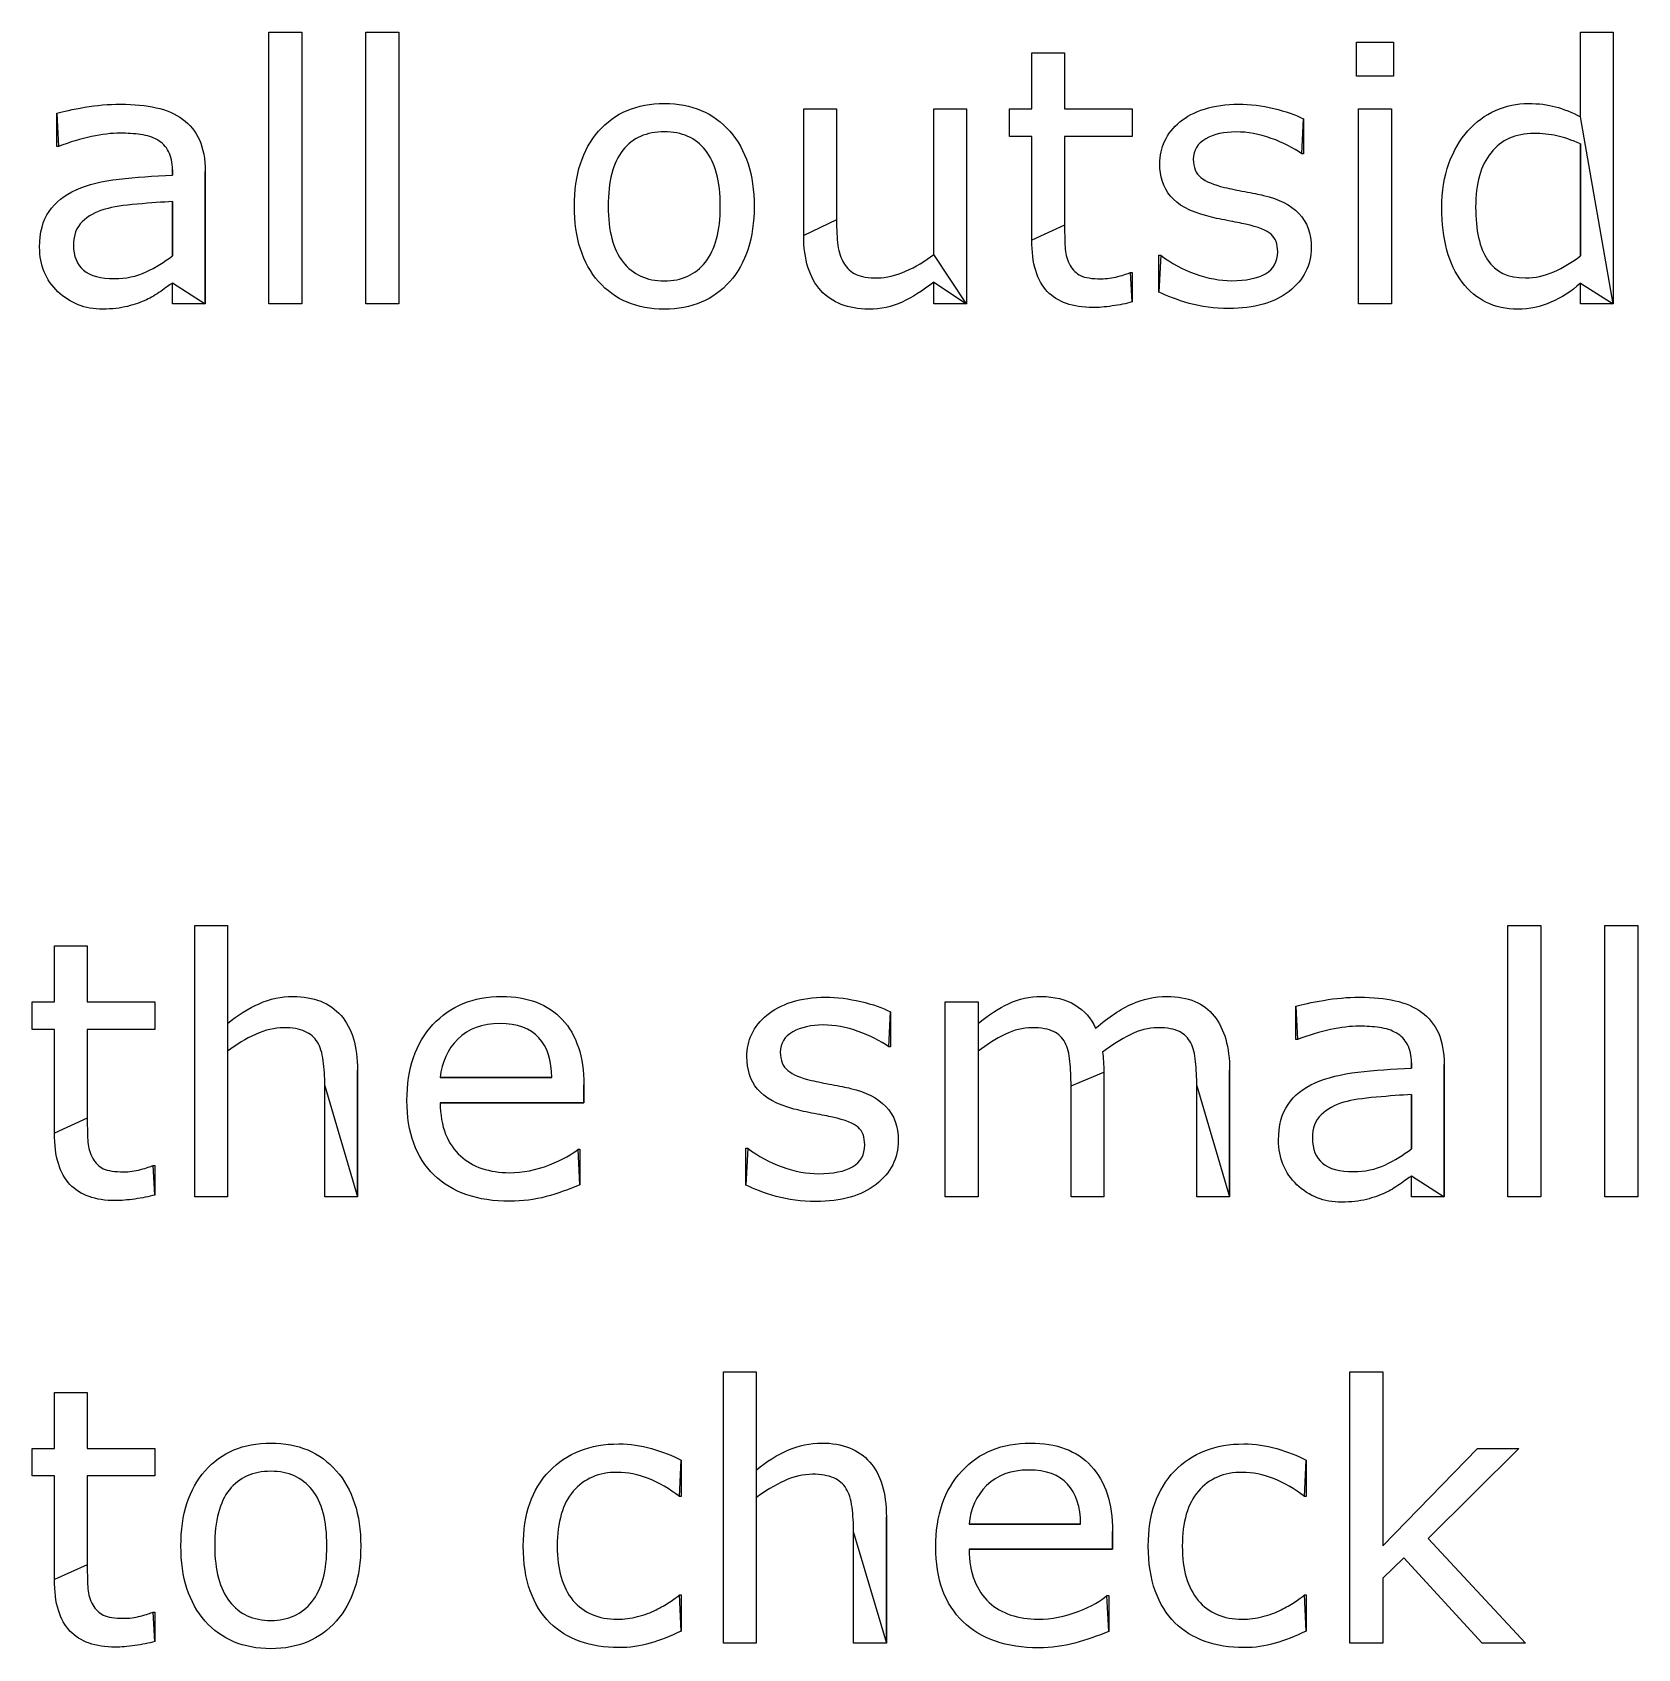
# Model space of a CAD drawing. Extents: x 90 to 629, y 114 to 572.
# Drawn here: x 419.4 to 473.4, y 516 to 570.3 of the extents above; entities that cross this region are included whole.
import ezdxf

# ---------------------------------------------------------------- set-up
doc = ezdxf.new("R2010")
doc.units = 0
doc.layers.add('Layer_1', color=7, linetype='CONTINUOUS')

msp = doc.modelspace()

# ---------------------------------------------------------------- linework, layer by layer
at = {"layer": 'Layer_1', "color": 7}
for points in [[(428.484768, 561.206055), (427.3832, 561.206055), (427.3832, 570.323243), (428.484768, 570.323243), (428.484768, 561.206055), (428.484768, 561.206055)], [(431.742576, 561.206055), (430.641016, 561.206055), (430.641016, 570.323243), (431.742576, 570.323243), (431.742576, 561.206055), (431.742576, 561.206055)], [(471.445704, 567.487305), (471.445704, 570.323243), (472.547264, 570.323243), (472.547264, 561.206055), (472.547264, 561.206055)], [(453.012112, 563.344726), (453.012112, 566.825195), (452.267968, 566.825195), (452.267968, 567.750975), (453.012112, 567.750975), (453.012112, 569.631835), (454.113672, 569.631835), (454.113672, 567.750975), (456.387112, 567.750975), (456.387112, 566.825195), (454.113672, 566.825195), (454.113672, 563.842772)], [(465.164456, 568.84668), (463.922264, 568.84668), (463.922264, 569.989259), (465.164456, 569.989259), (465.164456, 568.84668), (465.164456, 568.84668)], [(420.3168, 566.491208), (420.25824, 566.491208), (420.25824, 567.610349)], [(445.348048, 563.502931), (445.348048, 567.750977), (446.449608, 567.750977), (446.449608, 564.024415)], [(449.719144, 562.864259), (449.719144, 567.750977), (450.820704, 567.750977), (450.820704, 561.206055), (450.820704, 561.206055)], [(465.094136, 561.206055), (463.992568, 561.206055), (463.992568, 567.750977), (465.094136, 567.750977), (465.094136, 561.206055), (465.094136, 561.206055)], [(462.140984, 567.416993), (462.140984, 566.239259), (462.082424, 566.239259)], [(471.445704, 562.817383), (471.445704, 566.573243)], [(424.142968, 565.530274), (424.142968, 565.700196)], [(425.238712, 565.647459), (425.238712, 561.206052), (425.238672, 561.206055)], [(424.142968, 562.817383), (424.142968, 564.639649)], [(442.547264, 564.475587), (442.547264, 564.475587)], [(443.683984, 564.475587), (443.683984, 564.475587)], [(462.398832, 563.092774), (462.398832, 563.092774)], [(424.142968, 562.817383), (424.142968, 562.817383)], [(457.283592, 561.598633), (457.283592, 562.834962), (457.342152, 562.834962)], [(471.445704, 562.817379), (471.445704, 562.817383)], [(456.328512, 562.254878), (456.387152, 562.254878), (456.387152, 561.264643), (456.387112, 561.264649)], [(425.238672, 561.206055), (424.142968, 561.206055), (424.142968, 561.903321)], [(450.820704, 561.206055), (449.719144, 561.206055), (449.719144, 561.932618)], [(472.547264, 561.206055), (471.445704, 561.206055), (471.445704, 561.891602)], [(425.98868, 536.092774), (425.98868, 531.206055), (424.88712, 531.206055), (424.88712, 540.323243), (425.98868, 540.323243), (425.98868, 537.024415)], [(470.109768, 531.206055), (469.0082, 531.206055), (469.0082, 540.323243), (470.109768, 540.323243), (470.109768, 531.206055), (470.109768, 531.206055)], [(473.367576, 531.206055), (472.266016, 531.206055), (472.266016, 540.323243), (473.367576, 540.323243), (473.367576, 531.206055), (473.367576, 531.206055)], [(420.176168, 533.344726), (420.176168, 536.825195), (419.432032, 536.825195), (419.432032, 537.750975), (420.176168, 537.750975), (420.176168, 539.631835), (421.277736, 539.631835), (421.277736, 537.750975), (423.551168, 537.750975), (423.551168, 536.825195), (421.277736, 536.825195), (421.277736, 533.842772)], [(451.20732, 536.092774), (451.20732, 531.206055), (450.105752, 531.206055), (450.105752, 537.750977), (451.20732, 537.750977), (451.20732, 537.024415)], [(461.9418, 536.491208), (461.88324, 536.491208), (461.88324, 537.610349)], [(448.265984, 537.416993), (448.265984, 536.239259), (448.207424, 536.239259)], [(430.359776, 535.454102), (430.359776, 531.206055), (430.359768, 531.206055)], [(455.431952, 535.395508), (455.431952, 531.206055), (454.330392, 531.206055), (454.330392, 534.932618)], [(459.656536, 535.454102), (459.656536, 531.206055), (459.65664, 531.206055)], [(465.767968, 535.530274), (465.767968, 535.700196)], [(466.863712, 535.647459), (466.863712, 531.206052), (466.863672, 531.206055)], [(430.359768, 531.206055), (429.2582, 531.206055), (429.2582, 534.932618)], [(433.137112, 535.208008), (436.887112, 535.208008), (436.887112, 535.208008)], [(437.959416, 534.961915), (437.959416, 534.364259), (437.959376, 534.364259)], [(459.65664, 531.206055), (458.55508, 531.206055), (458.55508, 534.932618)], [(437.959376, 534.364259), (433.137112, 534.364259)], [(465.767968, 532.817383), (465.767968, 534.639649)], [(437.771872, 532.805665), (437.830512, 532.805665), (437.830512, 531.604493)], [(443.408592, 531.598633), (443.408592, 532.834962), (443.467152, 532.834962)], [(448.523832, 533.092774), (448.523832, 533.092774)], [(465.767968, 532.817383), (465.767968, 532.817383)], [(423.492584, 532.254886), (423.551144, 532.254886), (423.551144, 531.264651), (423.551168, 531.264649)], [(466.863672, 531.206055), (465.767968, 531.206055), (465.767968, 531.903321)], [(443.754312, 521.092774), (443.754312, 516.206055), (442.652752, 516.206055), (442.652752, 525.323243), (443.754312, 525.323243), (443.754312, 522.024415)], [(469.594144, 516.206055), (468.141016, 516.206055), (465.516016, 519.07129), (464.801168, 518.391602), (464.801168, 516.206055), (463.699608, 516.206055), (463.699608, 525.323243), (464.801168, 525.323243), (464.801168, 519.475587), (467.982816, 522.750977), (469.371488, 522.750977), (466.330472, 519.727539), (469.594144, 516.206055), (469.594144, 516.206055)], [(420.176168, 518.344726), (420.176168, 521.825195), (419.432032, 521.825195), (419.432032, 522.750975), (420.176168, 522.750975), (420.176168, 524.631835), (421.277736, 524.631835), (421.277736, 522.750975), (423.551168, 522.750975), (423.551168, 521.825195), (421.277736, 521.825195), (421.277736, 518.842772)], [(441.234768, 522.358399), (441.234768, 521.13379), (441.176128, 521.13379)], [(462.234768, 522.358399), (462.234768, 521.13379), (462.176128, 521.13379)], [(448.125408, 520.454102), (448.125408, 516.206055), (448.125392, 516.206055)], [(450.902736, 520.208008), (454.652736, 520.208008), (454.652736, 520.208008)], [(448.125392, 516.206055), (447.023832, 516.206055), (447.023832, 519.932618)], [(455.72504, 519.961915), (455.72504, 519.364259), (455.725, 519.364259)], [(429.328512, 519.475587), (429.328512, 519.475587)], [(430.465232, 519.475587), (430.465232, 519.475587)], [(455.725, 519.364259), (450.902736, 519.364259)], [(441.176128, 517.829102), (441.234768, 517.829102), (441.234768, 516.616211), (441.234768, 516.616211)], [(455.537496, 517.805665), (455.596136, 517.805665), (455.596136, 516.604493)], [(462.176128, 517.829102), (462.234768, 517.829102), (462.234768, 516.616211), (462.234768, 516.616211)], [(423.492584, 517.254886), (423.551144, 517.254886), (423.551144, 516.264651), (423.551168, 516.264649)]]:
    msp.add_lwpolyline(points, close=True, dxfattribs=at)
for points in [[(420.25824, 567.610349), (420.473088, 567.668943), (420.783635, 567.733396), (421.18988, 567.803708)], [(421.18988, 567.803708), (421.596131, 567.874021), (421.996523, 567.909177), (422.391056, 567.909177)], [(422.391056, 567.909177), (422.851995, 567.909177), (423.252384, 567.870115), (423.592224, 567.79199)], [(423.592224, 567.79199), (423.935979, 567.717771), (424.232856, 567.588865), (424.482856, 567.405271)], [(438.457424, 567.000977), (439.004299, 567.622071), (439.740627, 567.932618), (440.666408, 567.932618)], [(440.666408, 567.932618), (441.584376, 567.932618), (442.316797, 567.622071), (442.863672, 567.000977)], [(457.986688, 567.311524), (458.205435, 567.495118), (458.482779, 567.639649), (458.81872, 567.745118)], [(458.81872, 567.745118), (459.15856, 567.854493), (459.537467, 567.90918), (459.95544, 567.90918)], [(459.95544, 567.90918), (460.346064, 567.90918), (460.740595, 567.860352), (461.139032, 567.762696)], [(461.139032, 567.762696), (461.541373, 567.668946), (461.875357, 567.553711), (462.140984, 567.416993)], [(467.666408, 567.018555), (467.932029, 567.31543), (468.240621, 567.541992), (468.592184, 567.698243)], [(468.592184, 567.698243), (468.947656, 567.854493), (469.314845, 567.932618), (469.693752, 567.932618)], [(469.693752, 567.932618), (470.037501, 567.932618), (470.342189, 567.895508), (470.607816, 567.82129)], [(470.607816, 567.82129), (470.873437, 567.750977), (471.152733, 567.639649), (471.445704, 567.487305)], [(422.38516, 566.936521), (422.096093, 566.936521), (421.773827, 566.897458), (421.41836, 566.819333)], [(423.070704, 566.889649), (422.851952, 566.920897), (422.623437, 566.936521), (422.38516, 566.936521)], [(423.6332, 566.708008), (423.476955, 566.797852), (423.289456, 566.858399), (423.070704, 566.889649)], [(424.482856, 567.405271), (424.728947, 567.225583), (424.916445, 566.993161), (425.045352, 566.708005)], [(437.642968, 564.475587), (437.642968, 565.541993), (437.914453, 566.38379), (438.457424, 567.000977)], [(440.666408, 566.983399), (440.068749, 566.983399), (439.603904, 566.776368), (439.271872, 566.362305)], [(442.049216, 566.362305), (441.717184, 566.776368), (441.256248, 566.983399), (440.666408, 566.983399)], [(442.863672, 567.000977), (443.410547, 566.38379), (443.683984, 565.541993), (443.683984, 564.475587)], [(457.47692, 566.672852), (457.5902, 566.911133), (457.760123, 567.124024), (457.986688, 567.311524)], [(459.87344, 566.977539), (459.471093, 566.977539), (459.131248, 566.899415), (458.853904, 566.743165)], [(461.057032, 566.760743), (460.654685, 566.905274), (460.260155, 566.977539), (459.87344, 566.977539)], [(467.021872, 565.911133), (467.182032, 566.344727), (467.396877, 566.713868), (467.666408, 567.018555)], [(469.881248, 566.924801), (469.264064, 566.924801), (468.783595, 566.709957), (468.43984, 566.28027)], [(470.648832, 566.848633), (470.414453, 566.899412), (470.158592, 566.924801), (469.881248, 566.924801)], [(421.41836, 566.819333), (421.062893, 566.745114), (420.695707, 566.635739), (420.3168, 566.491208)], [(424.0082, 566.32129), (423.922264, 566.485352), (423.797264, 566.614258), (423.6332, 566.708008)], [(425.045352, 566.708005), (425.174259, 566.422849), (425.238712, 566.069333), (425.238712, 565.647459)], [(439.271872, 566.362305), (438.943749, 565.952149), (438.779688, 565.323243), (438.779688, 564.475587)], [(442.547264, 564.475587), (442.547264, 565.323243), (442.381248, 565.952149), (442.049216, 566.362305)], [(457.312856, 565.911133), (457.312856, 566.180665), (457.367544, 566.434571), (457.47692, 566.672852)], [(458.853904, 566.743165), (458.57656, 566.590821), (458.437888, 566.362305), (458.437888, 566.057618)], [(462.082424, 566.239259), (461.801171, 566.446289), (461.459373, 566.620117), (461.057032, 566.760743)], [(471.445704, 566.573243), (471.148829, 566.706055), (470.883205, 566.797852), (470.648832, 566.848633)], [(424.142968, 565.700196), (424.142968, 565.950196), (424.098045, 566.157227), (424.0082, 566.32129)], [(457.67028, 564.82129), (457.431997, 565.118164), (457.312856, 565.481445), (457.312856, 565.911133)], [(458.437888, 566.057618), (458.437888, 565.788087), (458.521872, 565.584961), (458.68984, 565.448243)], [(466.787496, 564.428711), (466.787496, 564.983399), (466.865621, 565.477539), (467.021872, 565.911133)], [(468.43984, 566.28027), (468.096091, 565.850582), (467.924216, 565.241207), (467.924216, 564.452145)], [(420.908592, 565.032227), (421.307029, 565.208009), (421.785547, 565.327149), (422.344144, 565.389649)], [(422.344144, 565.389649), (422.902736, 565.452149), (423.502344, 565.499024), (424.142968, 565.530274)], [(458.68984, 565.448243), (458.853904, 565.311524), (459.119531, 565.200196), (459.48672, 565.114259)], [(419.994528, 564.305665), (420.209376, 564.614259), (420.514064, 564.856446), (420.908592, 565.032227)], [(458.894888, 564.153321), (458.320669, 564.305664), (457.912467, 564.528321), (457.67028, 564.82129)], [(459.48672, 565.114259), (459.689845, 565.067384), (459.916408, 565.020509), (460.166408, 564.973633)], [(460.166408, 564.973633), (460.420312, 564.926758), (460.631248, 564.88379), (460.799216, 564.844727)], [(460.799216, 564.844727), (461.310939, 564.72754), (461.705472, 564.526368), (461.982816, 564.241211)], [(419.678128, 563.104493), (419.678128, 563.600586), (419.783595, 564.000977), (419.994528, 564.305665)], [(421.875392, 564.381836), (421.558987, 564.291992), (421.303128, 564.151368), (421.107816, 563.959962)], [(422.953512, 564.551759), (422.500392, 564.512697), (422.141019, 564.456056), (421.875392, 564.381836)], [(424.142968, 564.639649), (423.807032, 564.620118), (423.410547, 564.590821), (422.953512, 564.551759)], [(438.457424, 561.950196), (437.914453, 562.567383), (437.642968, 563.40918), (437.642968, 564.475587)], [(438.779688, 564.475587), (438.779688, 563.655274), (438.945704, 563.032227), (439.277736, 562.606446)], [(442.04336, 562.600587), (442.379296, 563.022462), (442.547264, 563.647462), (442.547264, 564.475587)], [(443.683984, 564.475587), (443.683984, 563.40918), (443.410547, 562.567383), (442.863672, 561.950196)], [(461.982816, 564.241211), (462.26016, 563.952149), (462.398832, 563.569336), (462.398832, 563.092774)], [(467.473048, 561.926759), (467.016013, 562.528321), (466.787496, 563.362305), (466.787496, 564.428711)], [(467.924216, 564.452145), (467.924216, 563.674801), (468.057029, 563.083004), (468.322656, 562.676755)], [(421.107816, 563.959962), (420.912499, 563.772461), (420.81484, 563.512696), (420.81484, 563.180665)], [(446.449608, 564.024415), (446.449608, 563.692383), (446.465235, 563.407227), (446.496488, 563.168946)], [(454.113672, 563.842772), (454.113672, 563.499022), (454.121485, 563.229491), (454.137112, 563.034179)], [(459.58044, 564.000977), (459.33044, 564.047852), (459.101923, 564.098633), (458.894888, 564.153321)], [(460.195672, 563.877931), (460.039421, 563.913088), (459.834344, 563.954103), (459.58044, 564.000977)], [(461.051136, 563.538087), (460.902699, 563.670899), (460.617544, 563.78418), (460.195672, 563.877931)], [(420.29336, 561.610352), (419.883205, 562.000977), (419.678128, 562.499024), (419.678128, 563.104493)], [(420.81484, 563.180665), (420.81484, 562.805665), (420.928123, 562.522462), (421.154688, 562.331055)], [(445.922264, 561.651367), (445.539453, 562.073243), (445.348048, 562.69043), (445.348048, 563.502931)], [(446.496488, 563.168946), (446.527741, 562.934571), (446.594147, 562.733399), (446.695704, 562.565431)], [(453.533592, 561.61621), (453.185939, 561.975585), (453.012112, 562.551757), (453.012112, 563.344726)], [(461.2738, 562.952149), (461.2738, 563.209961), (461.199579, 563.405274), (461.051136, 563.538087)], [(462.398832, 563.092774), (462.398832, 562.495118), (462.150784, 562.004883), (461.654688, 561.622071)], [(423.252344, 562.272462), (423.572659, 562.424805), (423.869533, 562.606446), (424.142968, 562.817383)], [(439.277736, 562.606446), (439.609768, 562.184571), (440.072659, 561.973633), (440.666408, 561.973633)], [(440.666408, 561.973633), (441.252344, 561.973633), (441.711328, 562.182617), (442.04336, 562.600587)], [(446.695704, 562.565431), (446.801171, 562.393555), (446.937888, 562.268555), (447.105856, 562.190431)], [(448.76992, 562.295899), (449.109765, 562.444337), (449.426173, 562.63379), (449.719144, 562.864259)], [(454.137112, 563.034179), (454.152739, 562.842772), (454.207424, 562.663085), (454.301168, 562.495116)], [(457.342152, 562.834962), (457.689811, 562.573243), (458.076531, 562.364258), (458.502312, 562.208008)], [(460.86364, 562.213867), (461.13708, 562.370117), (461.2738, 562.616211), (461.2738, 562.952149)], [(468.322656, 562.676755), (468.588283, 562.274411), (469.014064, 562.073239), (469.6, 562.073239)], [(470.549216, 562.278317), (470.869531, 562.418942), (471.16836, 562.598629), (471.445704, 562.817379)], [(421.154688, 562.331055), (421.381248, 562.143555), (421.726952, 562.049805), (422.1918, 562.049805)], [(422.1918, 562.049805), (422.578515, 562.049805), (422.932029, 562.124024), (423.252344, 562.272462)], [(447.105856, 562.190431), (447.273829, 562.112305), (447.517971, 562.073243), (447.83828, 562.073243)], [(447.83828, 562.073243), (448.123437, 562.073243), (448.433984, 562.147461), (448.76992, 562.295899)], [(454.301168, 562.495116), (454.387109, 562.338866), (454.504299, 562.223632), (454.652736, 562.149413)], [(454.652736, 562.149413), (454.805077, 562.0791), (455.035547, 562.043944), (455.344144, 562.043944)], [(455.344144, 562.043944), (455.523829, 562.043944), (455.711328, 562.069333), (455.90664, 562.120112)], [(455.90664, 562.120112), (456.101952, 562.1748), (456.242576, 562.219721), (456.328512, 562.254878)], [(458.502312, 562.208008), (458.928093, 562.055665), (459.336296, 561.979493), (459.72692, 561.979493)], [(459.72692, 561.979493), (460.211293, 561.979493), (460.5902, 562.057618), (460.86364, 562.213867)], [(469.6, 562.073239), (469.912501, 562.073239), (470.228907, 562.141598), (470.549216, 562.278317)], [(421.79336, 561.024415), (421.203515, 561.024415), (420.703515, 561.219727), (420.29336, 561.610352)], [(423.744528, 561.622071), (423.580469, 561.504883), (423.420315, 561.411133), (423.264064, 561.340821)], [(424.142968, 561.903321), (424.045315, 561.836915), (423.912501, 561.743164), (423.744528, 561.622071)], [(440.666408, 561.024415), (439.740627, 561.024415), (439.004299, 561.333008), (438.457424, 561.950196)], [(442.863672, 561.950196), (442.316797, 561.333008), (441.584376, 561.024415), (440.666408, 561.024415)], [(447.527736, 561.024415), (446.840237, 561.024415), (446.30508, 561.233399), (445.922264, 561.651367)], [(449.719144, 561.932618), (449.348045, 561.639649), (448.992576, 561.41504), (448.652736, 561.25879)], [(455.057032, 561.077147), (454.389064, 561.077147), (453.881251, 561.256835), (453.533592, 561.61621)], [(458.297264, 561.217774), (457.894923, 561.334961), (457.557032, 561.461915), (457.283592, 561.598633)], [(461.654688, 561.622071), (461.162501, 561.239258), (460.488672, 561.047852), (459.6332, 561.047852)], [(469.336328, 561.024415), (468.55508, 561.024415), (467.933987, 561.325196), (467.473048, 561.926759)], [(471.445704, 561.891602), (471.129299, 561.618164), (470.799221, 561.405274), (470.455472, 561.252931)], [(422.631248, 561.118165), (422.392971, 561.055665), (422.113675, 561.024415), (421.79336, 561.024415)], [(423.264064, 561.340821), (423.080469, 561.250977), (422.869531, 561.176759), (422.631248, 561.118165)], [(448.652736, 561.25879), (448.312891, 561.10254), (447.937891, 561.024415), (447.527736, 561.024415)], [(455.707424, 561.129883), (455.465237, 561.094726), (455.24844, 561.077147), (455.057032, 561.077147)], [(456.387112, 561.264649), (456.180077, 561.209961), (455.953515, 561.16504), (455.707424, 561.129883)], [(459.6332, 561.047852), (459.148827, 561.047852), (458.703515, 561.104493), (458.297264, 561.217774)], [(470.455472, 561.252931), (470.111717, 561.100587), (469.738669, 561.024415), (469.336328, 561.024415)], [(425.98868, 537.024415), (426.332429, 537.309571), (426.687899, 537.532227), (427.055088, 537.692383)], [(427.055088, 537.692383), (427.422272, 537.85254), (427.799224, 537.932618), (428.185944, 537.932618)], [(428.185944, 537.932618), (428.892979, 537.932618), (429.432043, 537.719727), (429.803136, 537.293946)], [(432.891056, 536.989259), (433.476992, 537.618165), (434.246523, 537.932618), (435.199648, 537.932618)], [(435.199648, 537.932618), (436.082464, 537.932618), (436.762152, 537.674805), (437.238712, 537.15918)], [(444.111688, 537.311524), (444.330435, 537.495118), (444.607779, 537.639649), (444.94372, 537.745118)], [(444.94372, 537.745118), (445.28356, 537.854493), (445.662467, 537.90918), (446.08044, 537.90918)], [(446.08044, 537.90918), (446.471064, 537.90918), (446.865595, 537.860352), (447.264032, 537.762696)], [(447.264032, 537.762696), (447.666373, 537.668946), (448.000357, 537.553711), (448.265984, 537.416993)], [(451.20732, 537.024415), (451.551069, 537.309571), (451.892867, 537.532227), (452.232712, 537.692383)], [(452.232712, 537.692383), (452.576461, 537.85254), (452.941693, 537.932618), (453.328408, 537.932618)], [(453.328408, 537.932618), (453.773725, 537.932618), (454.15068, 537.838868), (454.459272, 537.651367)], [(454.459272, 537.651367), (454.771773, 537.463868), (455.004195, 537.204102), (455.156536, 536.872071)], [(455.156536, 536.872071), (455.601848, 537.247071), (456.008099, 537.516602), (456.375288, 537.680665)], [(456.375288, 537.680665), (456.742472, 537.848633), (457.135051, 537.932618), (457.553024, 537.932618)], [(457.553024, 537.932618), (458.271771, 537.932618), (458.801067, 537.713868), (459.140912, 537.276367)], [(461.88324, 537.610349), (462.098088, 537.668943), (462.408635, 537.733396), (462.81488, 537.803708)], [(462.81488, 537.803708), (463.221131, 537.874021), (463.621523, 537.909177), (464.016056, 537.909177)], [(464.016056, 537.909177), (464.476995, 537.909177), (464.877384, 537.870115), (465.217224, 537.79199)], [(465.217224, 537.79199), (465.560979, 537.717771), (465.857856, 537.588865), (466.107856, 537.405271)], [(429.803136, 537.293946), (430.174229, 536.868164), (430.359776, 536.254883), (430.359776, 535.454102)], [(435.141016, 537.024415), (434.551171, 537.024415), (434.080467, 536.850587), (433.728904, 536.502931)], [(436.447656, 536.549805), (436.162499, 536.866211), (435.726952, 537.024415), (435.141016, 537.024415)], [(437.238712, 537.15918), (437.719181, 536.643555), (437.959416, 535.911133), (437.959416, 534.961915)], [(443.60192, 536.672852), (443.7152, 536.911133), (443.885123, 537.124024), (444.111688, 537.311524)], [(459.140912, 537.276367), (459.484661, 536.842774), (459.656536, 536.235352), (459.656536, 535.454102)], [(466.107856, 537.405271), (466.353947, 537.225583), (466.541445, 536.993161), (466.670352, 536.708005)], [(426.93204, 536.661133), (426.603912, 536.512696), (426.289459, 536.323243), (425.98868, 536.092774)], [(427.8754, 536.88379), (427.574616, 536.88379), (427.260163, 536.809571), (426.93204, 536.661133)], [(428.59024, 536.760743), (428.406645, 536.842774), (428.168365, 536.88379), (427.8754, 536.88379)], [(429.01212, 536.397462), (428.914461, 536.561524), (428.773835, 536.682618), (428.59024, 536.760743)], [(432.018008, 534.440431), (432.018008, 535.510743), (432.309024, 536.360352), (432.891056, 536.989259)], [(433.728904, 536.502931), (433.381251, 536.155274), (433.183987, 535.723633), (433.137112, 535.208008)], [(436.887112, 535.208008), (436.883379, 535.786133), (436.736893, 536.233399), (436.447656, 536.549805)], [(443.437856, 535.911133), (443.437856, 536.180665), (443.492544, 536.434571), (443.60192, 536.672852)], [(444.978904, 536.743165), (444.70156, 536.590821), (444.562888, 536.362305), (444.562888, 536.057618)], [(445.99844, 536.977539), (445.596093, 536.977539), (445.256248, 536.899415), (444.978904, 536.743165)], [(447.182032, 536.760743), (446.779685, 536.905274), (446.385155, 536.977539), (445.99844, 536.977539)], [(448.207424, 536.239259), (447.926171, 536.446289), (447.584373, 536.620117), (447.182032, 536.760743)], [(452.109664, 536.661133), (451.80888, 536.512696), (451.508099, 536.323243), (451.20732, 536.092774)], [(453.017864, 536.88379), (452.717085, 536.88379), (452.414352, 536.809571), (452.109664, 536.661133)], [(453.744424, 536.754883), (453.576456, 536.840821), (453.334269, 536.88379), (453.017864, 536.88379)], [(454.131144, 536.379883), (454.041304, 536.547852), (453.912397, 536.672852), (453.744424, 536.754883)], [(456.316776, 536.649415), (456.008179, 536.497071), (455.699584, 536.301759), (455.390992, 536.063477)], [(457.242552, 536.88379), (456.93396, 536.88379), (456.625368, 536.805665), (456.316776, 536.649415)], [(457.96912, 536.754883), (457.801147, 536.840821), (457.558957, 536.88379), (457.242552, 536.88379)], [(458.355832, 536.374024), (458.265992, 536.541993), (458.137088, 536.668946), (457.96912, 536.754883)], [(463.04336, 536.819333), (462.687893, 536.745114), (462.320707, 536.635739), (461.9418, 536.491208)], [(464.01016, 536.936521), (463.721093, 536.936521), (463.398827, 536.897458), (463.04336, 536.819333)], [(464.695704, 536.889649), (464.476952, 536.920897), (464.248437, 536.936521), (464.01016, 536.936521)], [(465.2582, 536.708008), (465.101955, 536.797852), (464.914456, 536.858399), (464.695704, 536.889649)], [(465.6332, 536.32129), (465.547264, 536.485352), (465.422264, 536.614258), (465.2582, 536.708008)], [(466.670352, 536.708005), (466.799259, 536.422849), (466.863712, 536.069333), (466.863712, 535.647459)], [(429.20548, 535.776367), (429.170333, 536.041992), (429.10588, 536.249024), (429.01212, 536.397462)], [(444.562888, 536.057618), (444.562888, 535.788087), (444.646872, 535.584961), (444.81484, 535.448243)], [(454.289352, 535.752931), (454.265939, 536.014649), (454.213203, 536.223633), (454.131144, 536.379883)], [(455.390992, 536.063477), (455.402725, 535.973633), (455.412485, 535.868164), (455.420272, 535.747071)], [(458.51404, 535.747071), (458.490627, 536.008789), (458.437891, 536.217774), (458.355832, 536.374024)], [(465.767968, 535.700196), (465.767968, 535.950196), (465.723045, 536.157227), (465.6332, 536.32129)], [(429.2582, 534.932618), (429.2582, 535.233399), (429.240627, 535.514649), (429.20548, 535.776367)], [(443.79528, 534.82129), (443.556997, 535.118164), (443.437856, 535.481445), (443.437856, 535.911133)], [(444.81484, 535.448243), (444.978904, 535.311524), (445.244531, 535.200196), (445.61172, 535.114259)], [(454.330392, 534.932618), (454.330392, 535.22168), (454.316712, 535.495118), (454.289352, 535.752931)], [(455.420272, 535.747071), (455.428059, 535.629883), (455.431952, 535.512696), (455.431952, 535.395508)], [(458.55508, 534.932618), (458.55508, 535.213868), (458.5414, 535.485352), (458.51404, 535.747071)], [(462.533592, 535.032227), (462.932029, 535.208009), (463.410547, 535.327149), (463.969144, 535.389649)], [(463.969144, 535.389649), (464.527736, 535.452149), (465.127344, 535.499024), (465.767968, 535.530274)], [(445.61172, 535.114259), (445.814845, 535.067384), (446.041408, 535.020509), (446.291408, 534.973633)], [(446.291408, 534.973633), (446.545312, 534.926758), (446.756248, 534.88379), (446.924216, 534.844727)], [(446.924216, 534.844727), (447.435939, 534.72754), (447.830472, 534.526368), (448.107816, 534.241211)], [(461.619528, 534.305665), (461.834376, 534.614259), (462.139064, 534.856446), (462.533592, 535.032227)], [(432.932072, 531.932618), (432.322696, 532.522461), (432.018008, 533.358399), (432.018008, 534.440431)], [(433.137112, 534.364259), (433.137112, 533.961915), (433.197659, 533.610352), (433.318752, 533.309571)], [(445.019888, 534.153321), (444.445669, 534.305664), (444.037467, 534.528321), (443.79528, 534.82129)], [(461.303128, 533.104493), (461.303128, 533.600586), (461.408595, 534.000977), (461.619528, 534.305665)], [(463.500392, 534.381836), (463.183987, 534.291992), (462.928128, 534.151368), (462.732816, 533.959962)], [(464.578512, 534.551759), (464.125392, 534.512697), (463.766019, 534.456056), (463.500392, 534.381836)], [(465.767968, 534.639649), (465.432032, 534.620118), (465.035547, 534.590821), (464.578512, 534.551759)], [(421.277736, 533.842772), (421.277736, 533.499022), (421.285549, 533.229491), (421.301176, 533.034179)], [(445.70544, 534.000977), (445.45544, 534.047852), (445.226923, 534.098633), (445.019888, 534.153321)], [(446.320672, 533.877931), (446.164421, 533.913088), (445.959344, 533.954103), (445.70544, 534.000977)], [(447.176136, 533.538087), (447.027699, 533.670899), (446.742544, 533.78418), (446.320672, 533.877931)], [(448.107816, 534.241211), (448.38516, 533.952149), (448.523832, 533.569336), (448.523832, 533.092774)], [(462.732816, 533.959962), (462.537499, 533.772461), (462.43984, 533.512696), (462.43984, 533.180665)], [(420.697656, 531.61621), (420.349997, 531.975585), (420.176168, 532.551757), (420.176168, 533.344726)], [(433.318752, 533.309571), (433.439845, 533.012696), (433.605861, 532.768555), (433.8168, 532.577149)], [(447.3988, 532.952149), (447.3988, 533.209961), (447.324579, 533.405274), (447.176136, 533.538087)], [(421.301176, 533.034179), (421.316803, 532.842772), (421.371491, 532.663085), (421.46524, 532.495116)], [(436.80508, 532.278321), (437.258205, 532.458008), (437.580469, 532.63379), (437.771872, 532.805665)], [(443.467152, 532.834962), (443.814811, 532.573243), (444.201531, 532.364258), (444.627312, 532.208008)], [(446.98864, 532.213867), (447.26208, 532.370117), (447.3988, 532.616211), (447.3988, 532.952149)], [(448.523832, 533.092774), (448.523832, 532.495118), (448.275784, 532.004883), (447.779688, 531.622071)], [(461.91836, 531.610352), (461.508205, 532.000977), (461.303128, 532.499024), (461.303128, 533.104493)], [(462.43984, 533.180665), (462.43984, 532.805665), (462.553123, 532.522462), (462.779688, 532.331055)], [(464.877344, 532.272462), (465.197659, 532.424805), (465.494533, 532.606446), (465.767968, 532.817383)], [(421.46524, 532.495116), (421.551181, 532.338866), (421.668371, 532.223632), (421.816808, 532.149413)], [(421.816808, 532.149413), (421.969149, 532.0791), (422.199616, 532.043944), (422.508208, 532.043944)], [(423.070712, 532.12012), (423.266024, 532.174808), (423.406648, 532.219729), (423.492584, 532.254886)], [(433.8168, 532.577149), (434.019925, 532.389649), (434.260157, 532.249024), (434.537496, 532.155274)], [(434.537496, 532.155274), (434.818749, 532.061524), (435.127344, 532.014649), (435.46328, 532.014649)], [(435.46328, 532.014649), (435.908592, 532.014649), (436.355859, 532.10254), (436.80508, 532.278321)], [(444.627312, 532.208008), (445.053093, 532.055665), (445.461296, 531.979493), (445.85192, 531.979493)], [(445.85192, 531.979493), (446.336293, 531.979493), (446.7152, 532.057618), (446.98864, 532.213867)], [(462.779688, 532.331055), (463.006248, 532.143555), (463.351952, 532.049805), (463.8168, 532.049805)], [(463.8168, 532.049805), (464.203515, 532.049805), (464.557029, 532.124024), (464.877344, 532.272462)], [(422.221096, 531.077147), (421.553128, 531.077147), (421.045315, 531.256835), (420.697656, 531.61621)], [(422.508208, 532.043944), (422.687899, 532.043944), (422.8754, 532.069336), (423.070712, 532.12012)], [(435.47504, 531.053711), (434.389104, 531.053711), (433.541448, 531.34668), (432.932072, 531.932618)], [(437.830512, 531.604493), (437.459419, 531.448243), (437.080512, 531.317383), (436.693792, 531.211915)], [(444.422264, 531.217774), (444.019923, 531.334961), (443.682032, 531.461915), (443.408592, 531.598633)], [(447.779688, 531.622071), (447.287501, 531.239258), (446.613672, 531.047852), (445.7582, 531.047852)], [(463.41836, 531.024415), (462.828515, 531.024415), (462.328515, 531.219727), (461.91836, 531.610352)], [(465.369528, 531.622071), (465.205469, 531.504883), (465.045315, 531.411133), (464.889064, 531.340821)], [(465.767968, 531.903321), (465.670315, 531.836915), (465.537501, 531.743164), (465.369528, 531.622071)], [(422.871488, 531.129883), (422.629296, 531.094726), (422.412499, 531.077147), (422.221096, 531.077147)], [(423.551168, 531.264649), (423.344139, 531.209961), (423.117579, 531.16504), (422.871488, 531.129883)], [(436.693792, 531.211915), (436.307072, 531.106446), (435.900821, 531.053711), (435.47504, 531.053711)], [(445.7582, 531.047852), (445.273827, 531.047852), (444.828515, 531.104493), (444.422264, 531.217774)], [(464.256248, 531.118165), (464.017971, 531.055665), (463.738675, 531.024415), (463.41836, 531.024415)], [(464.889064, 531.340821), (464.705469, 531.250977), (464.494531, 531.176759), (464.256248, 531.118165)], [(425.238672, 522.000977), (425.785547, 522.622071), (426.521875, 522.932618), (427.447656, 522.932618)], [(427.447656, 522.932618), (428.365624, 522.932618), (429.098045, 522.622071), (429.64492, 522.000977)], [(436.80508, 521.989259), (437.39492, 522.598633), (438.172264, 522.903321), (439.137112, 522.903321)], [(439.137112, 522.903321), (439.512109, 522.903321), (439.879296, 522.850587), (440.238672, 522.745118)], [(444.82072, 522.692383), (445.187909, 522.85254), (445.564861, 522.932618), (445.951576, 522.932618)], [(445.951576, 522.932618), (446.658611, 522.932618), (447.197675, 522.719727), (447.568768, 522.293946)], [(450.65668, 521.989259), (451.242616, 522.618165), (452.012147, 522.932618), (452.965272, 522.932618)], [(452.965272, 522.932618), (453.848088, 522.932618), (454.527776, 522.674805), (455.004336, 522.15918)], [(457.80508, 521.989259), (458.39492, 522.598633), (459.172264, 522.903321), (460.137112, 522.903321)], [(460.137112, 522.903321), (460.512109, 522.903321), (460.879296, 522.850587), (461.238672, 522.745118)], [(440.238672, 522.745118), (440.601952, 522.639649), (440.933984, 522.510743), (441.234768, 522.358399)], [(443.754312, 522.024415), (444.098061, 522.309571), (444.453531, 522.532227), (444.82072, 522.692383)], [(461.238672, 522.745118), (461.601952, 522.639649), (461.933984, 522.510743), (462.234768, 522.358399)], [(424.424216, 519.475587), (424.424216, 520.541993), (424.695701, 521.38379), (425.238672, 522.000977)], [(427.447656, 521.983399), (426.849997, 521.983399), (426.385155, 521.776368), (426.053128, 521.362305)], [(428.830472, 521.362305), (428.49844, 521.776368), (428.037501, 521.983399), (427.447656, 521.983399)], [(429.64492, 522.000977), (430.191795, 521.38379), (430.465232, 520.541993), (430.465232, 519.475587)], [(435.926168, 519.469727), (435.926168, 520.54004), (436.219139, 521.379884), (436.80508, 521.989259)], [(439.090192, 521.948243), (438.465195, 521.948243), (437.971056, 521.737305), (437.607776, 521.315431)], [(440.13316, 521.737305), (439.777693, 521.87793), (439.430037, 521.948243), (439.090192, 521.948243)], [(445.641032, 521.88379), (445.340248, 521.88379), (445.025795, 521.809571), (444.697672, 521.661133)], [(446.355872, 521.760743), (446.172283, 521.842774), (445.934003, 521.88379), (445.641032, 521.88379)], [(447.568768, 522.293946), (447.939861, 521.868164), (448.125408, 521.254883), (448.125408, 520.454102)], [(449.783632, 519.440431), (449.783632, 520.510743), (450.074648, 521.360352), (450.65668, 521.989259)], [(452.90664, 522.024415), (452.316795, 522.024415), (451.846091, 521.850587), (451.494528, 521.502931)], [(454.21328, 521.549805), (453.928123, 521.866211), (453.492576, 522.024415), (452.90664, 522.024415)], [(455.004336, 522.15918), (455.484805, 521.643555), (455.72504, 520.911133), (455.72504, 519.961915)], [(456.926168, 519.469727), (456.926168, 520.54004), (457.219139, 521.379884), (457.80508, 521.989259)], [(460.090192, 521.948243), (459.465195, 521.948243), (458.971056, 521.737305), (458.607776, 521.315431)], [(461.13316, 521.737305), (460.777693, 521.87793), (460.430037, 521.948243), (460.090192, 521.948243)], [(426.053128, 521.362305), (425.725, 520.952149), (425.560936, 520.323243), (425.560936, 519.475587)], [(429.328512, 519.475587), (429.328512, 520.323243), (429.162499, 520.952149), (428.830472, 521.362305)], [(437.607776, 521.315431), (437.2484, 520.897461), (437.068712, 520.282227), (437.068712, 519.469727)], [(441.176128, 521.13379), (440.840192, 521.395508), (440.492536, 521.59668), (440.13316, 521.737305)], [(444.697672, 521.661133), (444.369549, 521.512696), (444.055096, 521.323243), (443.754312, 521.092774)], [(446.777752, 521.397462), (446.680093, 521.561524), (446.539467, 521.682618), (446.355872, 521.760743)], [(446.971112, 520.776367), (446.935965, 521.041992), (446.871512, 521.249024), (446.777752, 521.397462)], [(451.494528, 521.502931), (451.146875, 521.155274), (450.949611, 520.723633), (450.902736, 520.208008)], [(454.652736, 520.208008), (454.649003, 520.786133), (454.502517, 521.233399), (454.21328, 521.549805)], [(458.607776, 521.315431), (458.2484, 520.897461), (458.068712, 520.282227), (458.068712, 519.469727)], [(462.176128, 521.13379), (461.840192, 521.395508), (461.492536, 521.59668), (461.13316, 521.737305)], [(447.023832, 519.932618), (447.023832, 520.233399), (447.006259, 520.514649), (446.971112, 520.776367)], [(425.238672, 516.950196), (424.695701, 517.567383), (424.424216, 518.40918), (424.424216, 519.475587)], [(425.560936, 519.475587), (425.560936, 518.655274), (425.726952, 518.032227), (426.058984, 517.606446)], [(428.824608, 517.600587), (429.160544, 518.022462), (429.328512, 518.647462), (429.328512, 519.475587)], [(430.465232, 519.475587), (430.465232, 518.40918), (430.191795, 517.567383), (429.64492, 516.950196)], [(436.160544, 517.963867), (436.004293, 518.393555), (435.926168, 518.895509), (435.926168, 519.469727)], [(437.068712, 519.469727), (437.068712, 518.680664), (437.244493, 518.073243), (437.596056, 517.647462)], [(450.697696, 516.932618), (450.08832, 517.522461), (449.783632, 518.358399), (449.783632, 519.440431)], [(450.902736, 519.364259), (450.902736, 518.961915), (450.963283, 518.610352), (451.084376, 518.309571)], [(457.160544, 517.963867), (457.004293, 518.393555), (456.926168, 518.895509), (456.926168, 519.469727)], [(458.068712, 519.469727), (458.068712, 518.680664), (458.244493, 518.073243), (458.596056, 517.647462)], [(421.277736, 518.842772), (421.277736, 518.499022), (421.285549, 518.229491), (421.301176, 518.034179)], [(420.697656, 516.61621), (420.349997, 516.975585), (420.176168, 517.551757), (420.176168, 518.344726)], [(421.301176, 518.034179), (421.316803, 517.842772), (421.371491, 517.663085), (421.46524, 517.495116)], [(451.084376, 518.309571), (451.205469, 518.012696), (451.371485, 517.768555), (451.582424, 517.577149)], [(421.46524, 517.495116), (421.551181, 517.338866), (421.668371, 517.223632), (421.816808, 517.149413)], [(426.058984, 517.606446), (426.391016, 517.184571), (426.853907, 516.973633), (427.447656, 516.973633)], [(427.447656, 516.973633), (428.033592, 516.973633), (428.492576, 517.182617), (428.824608, 517.600587)], [(436.822656, 516.897462), (436.537499, 517.178711), (436.316795, 517.53418), (436.160544, 517.963867)], [(437.596056, 517.647462), (437.951523, 517.225587), (438.449568, 517.014649), (439.090192, 517.014649)], [(440.390976, 517.331055), (440.551131, 517.413086), (440.70152, 517.499024), (440.842144, 517.588867)], [(440.842144, 517.588867), (440.982773, 517.682618), (441.094101, 517.762696), (441.176128, 517.829102)], [(451.582424, 517.577149), (451.785549, 517.389649), (452.025784, 517.249024), (452.303128, 517.155274)], [(454.570704, 517.278321), (455.023829, 517.458008), (455.346093, 517.63379), (455.537496, 517.805665)], [(457.822656, 516.897462), (457.537499, 517.178711), (457.316795, 517.53418), (457.160544, 517.963867)], [(458.596056, 517.647462), (458.951523, 517.225587), (459.449568, 517.014649), (460.090192, 517.014649)], [(461.390976, 517.331055), (461.551131, 517.413086), (461.70152, 517.499024), (461.842144, 517.588867)], [(461.842144, 517.588867), (461.982773, 517.682618), (462.094101, 517.762696), (462.176128, 517.829102)], [(421.816808, 517.149413), (421.969149, 517.0791), (422.199616, 517.043944), (422.508208, 517.043944)], [(422.508208, 517.043944), (422.687899, 517.043944), (422.8754, 517.069336), (423.070712, 517.12012)], [(423.070712, 517.12012), (423.266024, 517.174808), (423.406648, 517.219729), (423.492584, 517.254886)], [(427.447656, 516.024415), (426.521875, 516.024415), (425.785547, 516.333008), (425.238672, 516.950196)], [(429.64492, 516.950196), (429.098045, 516.333008), (428.365624, 516.024415), (427.447656, 516.024415)], [(439.090192, 517.014649), (439.312848, 517.014649), (439.539411, 517.043946), (439.76988, 517.102539)], [(439.76988, 517.102539), (440.000349, 517.161133), (440.207381, 517.237305), (440.390976, 517.331055)], [(453.240664, 516.053711), (452.154728, 516.053711), (451.307072, 516.34668), (450.697696, 516.932618)], [(452.303128, 517.155274), (452.584376, 517.061524), (452.892968, 517.014649), (453.228904, 517.014649)], [(453.228904, 517.014649), (453.674216, 517.014649), (454.121483, 517.10254), (454.570704, 517.278321)], [(460.090192, 517.014649), (460.312848, 517.014649), (460.539411, 517.043946), (460.76988, 517.102539)], [(460.76988, 517.102539), (461.000349, 517.161133), (461.207381, 517.237305), (461.390976, 517.331055)], [(422.221096, 516.077147), (421.553128, 516.077147), (421.045315, 516.256835), (420.697656, 516.61621)], [(437.836328, 516.264649), (437.441795, 516.405274), (437.103904, 516.616212), (436.822656, 516.897462)], [(441.234768, 516.616211), (440.867579, 516.44043), (440.517968, 516.303711), (440.185936, 516.206055)], [(455.596136, 516.604493), (455.225043, 516.448243), (454.846136, 516.317383), (454.459416, 516.211915)], [(458.836328, 516.264649), (458.441795, 516.405274), (458.103904, 516.616212), (457.822656, 516.897462)], [(462.234768, 516.616211), (461.867579, 516.44043), (461.517968, 516.303711), (461.185936, 516.206055)], [(422.871488, 516.129883), (422.629296, 516.094726), (422.412499, 516.077147), (422.221096, 516.077147)], [(423.551168, 516.264649), (423.344139, 516.209961), (423.117579, 516.16504), (422.871488, 516.129883)], [(439.137112, 516.059571), (438.664456, 516.059571), (438.230861, 516.12793), (437.836328, 516.264649)], [(440.185936, 516.206055), (439.857813, 516.108399), (439.508205, 516.059571), (439.137112, 516.059571)], [(454.459416, 516.211915), (454.072696, 516.106446), (453.666445, 516.053711), (453.240664, 516.053711)], [(460.137112, 516.059571), (459.664456, 516.059571), (459.230861, 516.12793), (458.836328, 516.264649)], [(461.185936, 516.206055), (460.857813, 516.108399), (460.508205, 516.059571), (460.137112, 516.059571)]]:
    msp.add_open_spline(points, degree=3, dxfattribs=at)

doc.saveas('drawing.dxf')
